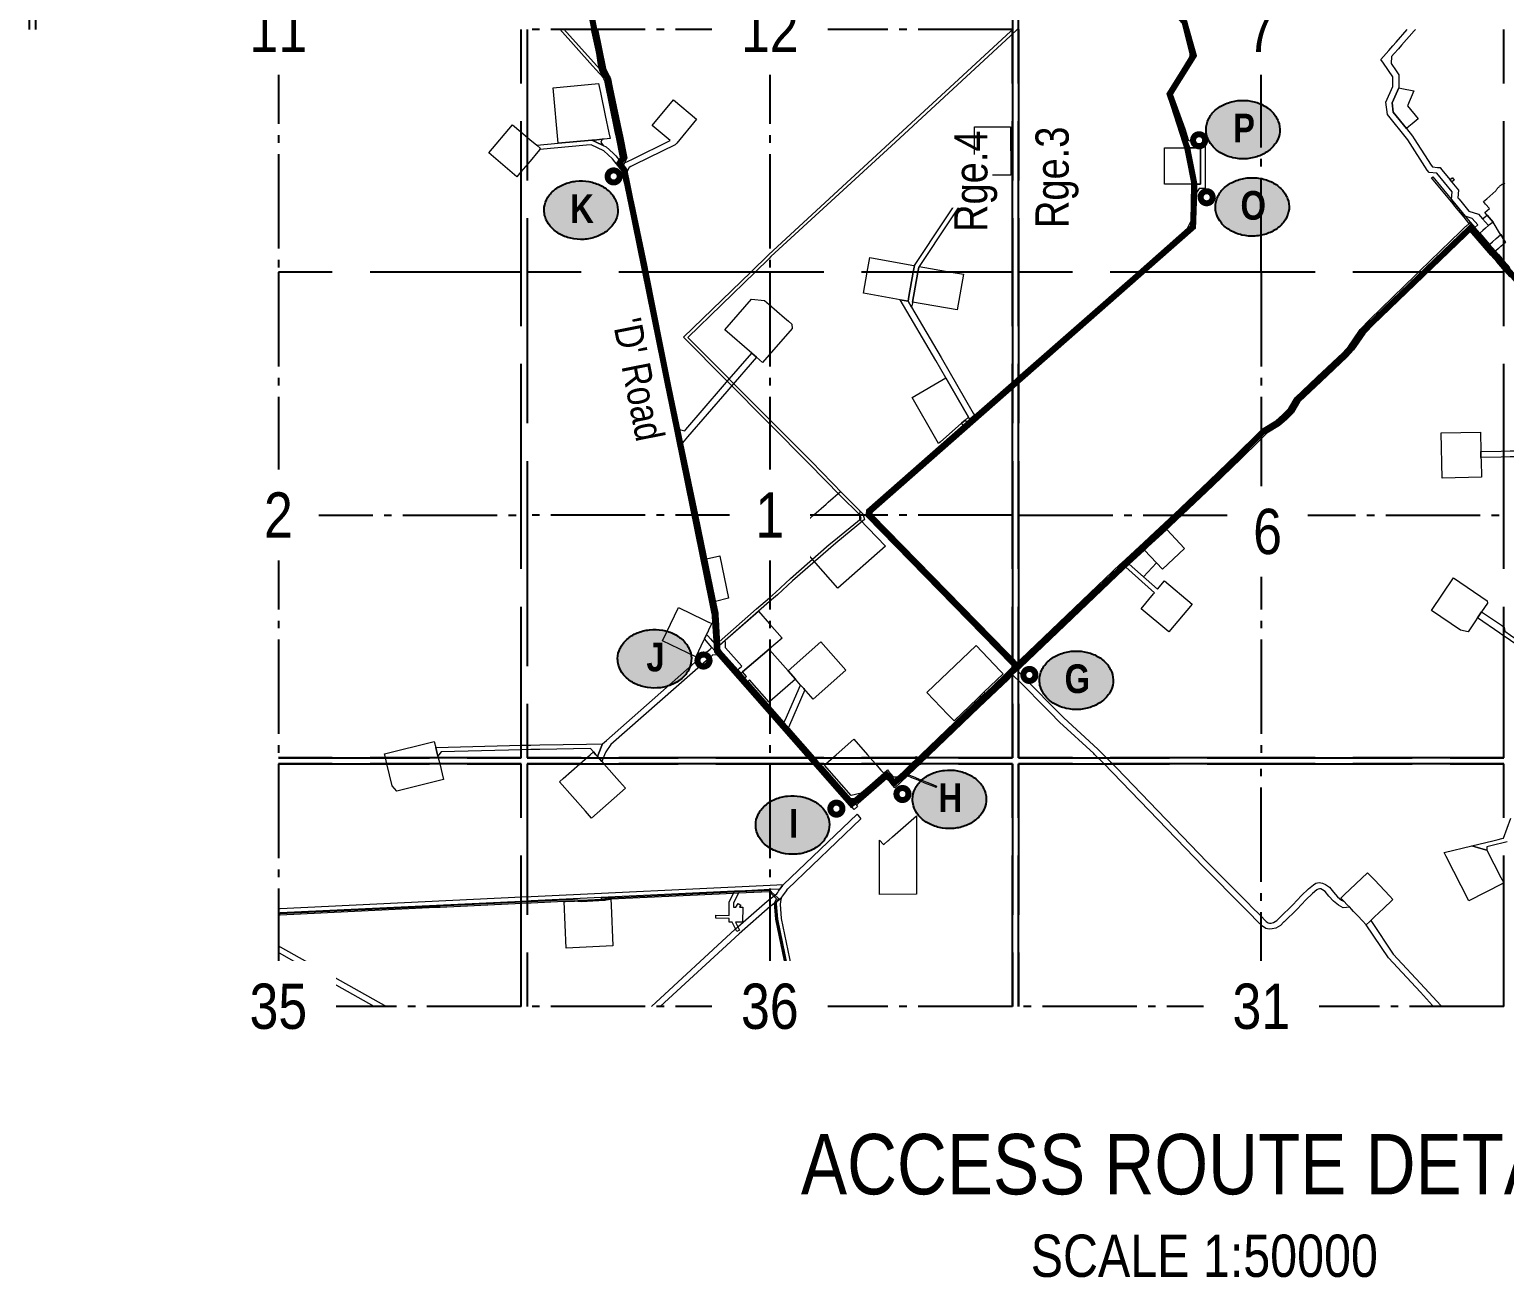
# Model space of a CAD drawing. Extents: x 399452 to 415540, y 6060435 to 6067869.
# Drawn here: x 409650.4 to 410138.8, y 6060748.9 to 6061162.1 of the extents above; entities that cross this region are included whole.
import ezdxf
from ezdxf.enums import TextEntityAlignment as Align

# ---------------------------------------------------------------- set-up
doc = ezdxf.new("R2010")
doc.units = 0
doc.header["$LTSCALE"] = 5
doc.linetypes.add('foc-QUARTERLINE', pattern=[33, 25, -3, 2, -3])
doc.linetypes.add('foc-UNSURVEYED', pattern=[12.5, 10, -2.5])
for name, color, linetype in [('33', 20, 'Continuous'), ('DETAIL-T', 7, 'Continuous'), ('L-QSEC', 8, 'foc-QUARTERLINE'), ('L-SEC', 7, 'Continuous'), ('L-USEC', 7, 'foc-UNSURVEYED'), ('P-PROPOSED', 10, 'Continuous'), ('S-7', 6, 'Continuous')]:
    doc.layers.add(name, color=color, linetype=linetype)
doc.layers.add('AS-ROUTEMAP', color=35, linetype='Continuous', lineweight=0)
doc.styles.add('100L', font='ARIALN.TTF', dxfattribs={"height": 11})
doc.styles.add('120', font='ARIALN.TTF', dxfattribs={"height": 13})
doc.styles.add('80CG', font='ARIALN.TTF', dxfattribs={"height": 10})
doc.styles.add('BOLD', font='ARIALNB.TTF')
doc.styles.add('TXT', font='ARIALN.TTF', dxfattribs={"height": 0.2})

# ---------------------------------------------------------------- blocks, each defined once
blk = doc.blocks.new('AA')
at = {"const_width": 4}
blk.add_lwpolyline([(-1, 0, 1), (1, 0, 1)], format="xyb", close=True, dxfattribs=at)
blk.add_circle((0, 0), 2)
blk = doc.blocks.new('Route_Letters')
h = blk.add_hatch(color=255)
h.dxf.hatch_style = 1
edge = h.paths.add_edge_path()
edge.add_ellipse((-0.12, 0.46), major_axis=(-11.97, 0), ratio=0.789318, start_angle=0, end_angle=360)
at = {"color": 5}
blk.add_open_spline([(-12.34, 0.46), (-12.34, -0.25), (-12.24, -0.97), (-11.72, -2.79), (-11.14, -3.88), (-9.56, -5.81), (-8.54, -6.66), (-6.22, -8.02), (-4.9, -8.54), (-2.12, -9.17), (-0.66, -9.3), (2.22, -9.13), (3.64, -8.84), (6.27, -7.89), (7.48, -7.22), (9.54, -5.6), (10.38, -4.64), (11.6, -2.54), (11.97, -1.4), (12.18, 0.91), (12.02, 2.08), (11.2, 4.3), (10.54, 5.35), (8.8, 7.2), (7.72, 7.99), (5.29, 9.24), (3.93, 9.68), (1.11, 10.18), (-0.35, 10.23), (-3.22, 9.91), (-4.61, 9.55), (-7.16, 8.47), (-8.32, 7.75), (-10.24, 6.02), (-11, 5.02), (-12.05, 2.86), (-12.32, 1.7), (-12.34, 0.52), (-12.34, 0.49), (-12.34, 0.46)], degree=3, knots=[0, 0, 0, 0, 0.219529, 0.219529, 0.575727, 0.575727, 0.931924, 0.931924, 1.288121, 1.288121, 1.644318, 1.644318, 2.000515, 2.000515, 2.356712, 2.356712, 2.712909, 2.712909, 3.069107, 3.069107, 3.425304, 3.425304, 3.781501, 3.781501, 4.137698, 4.137698, 4.493895, 4.493895, 4.850092, 4.850092, 5.20629, 5.20629, 5.562487, 5.562487, 5.918684, 5.918684, 6.274881, 6.274881, 6.283185, 6.283185, 6.283185, 6.283185], dxfattribs=at)
at = {"color": 14, "style": 'BOLD'}
blk.add_attdef('A', text='', height=9.5, dxfattribs=at).set_placement((0.22, 0.98), align=Align.MIDDLE)

msp = doc.modelspace()

# ---------------------------------------------------------------- linework, layer by layer
at = {"layer": 'AS-ROUTEMAP'}
msp.add_lwpolyline([(410033.541, 6061164.676), (410036.697, 6061153.468), (410036.74, 6061153.318), (410035.283, 6061151.006), (410034.756, 6061150.17), (410028.79, 6061140.702), (410032.945, 6061129.146), (410032.945, 6061129.146), (410034.039, 6061125.486), (410034.039, 6061125.486), (410032.048, 6061126.347), (410027.092, 6061140.82), (410033.383, 6061150.802), (410033.907, 6061151.634), (410034.67, 6061152.845), (410035.065, 6061155.577), (410032.633, 6061164.212)], dxfattribs=at)
at = {"layer": 'AS-ROUTEMAP', "flags": 128}
for points in [[(409827.364, 6061162.154), (409839.116, 6061149.017), (409839.232, 6061148.468), (409840.121, 6061146.671), (409840.401, 6061146.105), (409840.009, 6061146.542), (409839.974, 6061146.581), (409839.153, 6061147.498), (409838.042, 6061148.739), (409836.828, 6061150.095), (409826.03, 6061162.154)], [(409838.475, 6061162.153), (409841.136, 6061149.127), (409842.023, 6061147.335), (409842.768, 6061145.829), (409842.792, 6061145.712), (409843.37, 6061142.91), (409846.298, 6061128.733), (409846.701, 6061126.78), (409848.208, 6061119.481), (409847.447, 6061117.902), (409847.447, 6061117.902), (409847.056, 6061117.104), (409845.679, 6061118.838), (409846.113, 6061119.739), (409844.743, 6061126.377), (409844.341, 6061128.325), (409840.862, 6061145.172), (409840.602, 6061145.7), (409840.401, 6061146.105), (409840.121, 6061146.671), (409839.232, 6061148.468), (409838.902, 6061150.026), (409838.827, 6061150.38), (409838.2, 6061154.183), (409836.528, 6061162.153)], [(409977.582, 6061162.163), (409975.229, 6061159.988), (409937.109, 6061124.731), (409895.916, 6061086.872), (409895.263, 6061086.238), (409890.639, 6061081.754), (409868.35, 6061060.142), (409895.349, 6061033.032), (409909.32, 6061019.004), (409919.578, 6061008.494), (409926.402, 6061001.654), (409926.477, 6061001.353), (409926.855, 6060999.818), (409917.382, 6060992.054), (409903.007, 6060979.519), (409898.106, 6060974.907), (409895.447, 6060972.638), (409891.746, 6060969.482), (409878.845, 6060958.149), (409878.785, 6060959.371), (409891.085, 6060970.231), (409895.444, 6060973.95), (409897.44, 6060975.652), (409902.333, 6060980.258), (409915.223, 6060991.518), (409916.739, 6060992.819), (409925.734, 6061000.191), (409925.499, 6061001.145), (409925.29, 6061001.353), (409918.867, 6061007.792), (409908.608, 6061018.301), (409895.351, 6061031.613), (409866.927, 6061060.154), (409889.203, 6061081.754), (409895.231, 6061087.6), (409895.26, 6061087.627), (409975.227, 6061161.402), (409976.048, 6061162.159)], [(410109.308, 6061162.068), (410108.909, 6061161.618), (410104.711, 6061156.863), (410103.694, 6061155.711), (410102.338, 6061154.175), (410101.431, 6061153.148), (410101.286, 6061150.787), (410102.927, 6061148.387), (410103.836, 6061147.06), (410103.834, 6061142.775), (410101.617, 6061137.739), (410101.951, 6061134.689), (410106.33, 6061129.301), (410108.418, 6061126.732), (410108.957, 6061125.894), (410114.579, 6061117.168), (410114.951, 6061116.596), (410116.688, 6061116.428), (410117.485, 6061116.351), (410117.988, 6061115.741), (410120.795, 6061112.337), (410121.433, 6061111.567), (410123.622, 6061108.908), (410123.379, 6061106.375), (410123.71, 6061105.974), (410124.346, 6061105.203), (410127.013, 6061101.969), (410130.171, 6061100.946), (410131.523, 6061099.394), (410133.501, 6061097.124), (410132.523, 6061096.272), (410131.617, 6061095.483), (410130.639, 6061094.631), (410128.997, 6061096.514), (410129.977, 6061097.367), (410128.104, 6061099.517), (410125.842, 6061100.249), (410122.803, 6061103.932), (410122.167, 6061104.703), (410121.311, 6061105.741), (410121.554, 6061108.275), (410116.464, 6061114.449), (410113.935, 6061114.687), (410113.269, 6061115.496), (410106.799, 6061125.557), (410100.032, 6061133.884), (410099.575, 6061138.054), (410101.838, 6061143.196), (410101.842, 6061146.441), (410098.797, 6061150.884), (410097.911, 6061152.177), (410100.543, 6061155.159), (410101.899, 6061156.695), (410102.916, 6061157.847), (410106.642, 6061162.068)], [(410139.155, 6061091.561), (410137.591, 6061094.173), (410137.55, 6061094.24), (410135.119, 6061098.3), (410133.142, 6061100.57), (410132.323, 6061101.51), (410133.829, 6061102.822), (410132.591, 6061104.242), (410131.86, 6061105.082), (410132.929, 6061106.01), (410136.005, 6061108.692), (410136.099, 6061108.856), (410136.199, 6061109.017), (410136.304, 6061109.174), (410136.415, 6061109.327), (410136.531, 6061109.477), (410136.652, 6061109.622), (410136.778, 6061109.763), (410136.91, 6061109.899), (410137.045, 6061110.031), (410137.186, 6061110.158), (410137.33, 6061110.28), (410137.479, 6061110.396), (410137.516, 6061110.423), (410137.632, 6061110.508), (410137.789, 6061110.614), (410137.949, 6061110.714), (410138.113, 6061110.809), (410138.28, 6061110.898), (410138.45, 6061110.981), (410138.622, 6061111.058), (410138.798, 6061111.129), (410138.975, 6061111.194)], [(410140.596, 6061080.173), (410138.822, 6061082.207), (410137.573, 6061083.638), (410136.299, 6061085.099), (410135.314, 6061086.229), (410134.326, 6061087.356), (410127.341, 6061095.371), (410127.284, 6061095.323), (410126.617, 6061094.681), (410125.535, 6061093.639), (410118.997, 6061087.34), (410113.679, 6061082.136), (410110.749, 6061079.27), (410095.666, 6061064.597), (410092.582, 6061061.474), (410090.571, 6061058.497), (410088.791, 6061055.98), (410086.69, 6061053.653), (410078.096, 6061045.539), (410071.085, 6061038.889), (410068.996, 6061035.313), (410066.719, 6061033.071), (410064.336, 6061030.915), (410060.122, 6061028.37), (410057.589, 6061025.879), (410051.592, 6061019.979), (410042.302, 6061011.09), (410032.19, 6061001.51), (410024.414, 6060994.144), (410020.765, 6060990.767), (410014.575, 6060985.086), (410013.466, 6060984.068), (410013.096, 6060983.728), (410012.983, 6060983.624), (409978.619, 6060950.791), (409978.516, 6060950.692), (409977.506, 6060949.727), (409978.623, 6060948.597), (409988.402, 6060938.709), (409989.801, 6060937.295), (409992.883, 6060934.179), (410004.164, 6060923.783), (410005.908, 6060922.041), (410008.918, 6060919.034), (410010.443, 6060917.511), (410040.292, 6060886.528), (410054.004, 6060872.711), (410055.06, 6060871.647), (410057.899, 6060868.786), (410059.94, 6060866.729), (410060.62, 6060866.26), (410060.996, 6060866.18), (410061.559, 6060866.231), (410062.335, 6060866.445), (410063.432, 6060867.066), (410064.38, 6060868.008), (410068.732, 6060872.216), (410071.61, 6060875.335), (410073.884, 6060877.515), (410075.532, 6060878.913), (410076.396, 6060879.381), (410077.495, 6060879.614), (410078.601, 6060879.451), (410079.6, 6060879.014), (410080.853, 6060878.098), (410082.169, 6060876.404), (410083.524, 6060874.898), (410084.907, 6060873.842), (410085.73, 6060873.379), (410086.649, 6060872.409), (410087.569, 6060871.44), (410085.362, 6060871.292), (410083.805, 6060872.168), (410082.162, 6060873.423), (410080.635, 6060875.121), (410079.447, 6060876.65), (410078.598, 6060877.27), (410078.045, 6060877.513), (410077.559, 6060877.584), (410077.094, 6060877.485), (410076.666, 6060877.254), (410075.223, 6060876.03), (410073.037, 6060873.935), (410070.163, 6060870.818), (410065.854, 6060866.653), (410065.779, 6060866.581), (410064.651, 6060865.458), (410063.105, 6060864.584), (410061.918, 6060864.256), (410060.876, 6060864.162), (410059.814, 6060864.388), (410058.658, 6060865.185), (410057.904, 6060865.944), (410057.828, 6060866.015), (410053.656, 6060870.225), (410052.6, 6060871.289), (410039.113, 6060884.879), (410009.043, 6060916.085), (410006.097, 6060919.026), (410003.087, 6060922.033), (410002.781, 6060922.339), (409991.495, 6060932.74), (409988.356, 6060935.914), (409986.964, 6060937.321), (409978.628, 6060945.75), (409976.06, 6060948.346), (409975.609, 6060947.915), (409974.538, 6060946.891), (409964.912, 6060937.694), (409948.442, 6060921.957), (409945.286, 6060918.942), (409943.775, 6060917.498), (409938.817, 6060912.761), (409936.973, 6060910.998), (409935.654, 6060912.503), (409935.905, 6060912.744), (409937.006, 6060913.795), (409937.268, 6060914.046), (409937.584, 6060914.348), (409937.824, 6060914.577), (409938.107, 6060914.847), (409939.428, 6060916.11), (409942.393, 6060918.942), (409944.146, 6060920.617), (409944.507, 6060920.963), (409945.548, 6060921.957), (409965.35, 6060940.877), (409966.795, 6060942.258), (409973.157, 6060948.336), (409975.604, 6060950.675), (409976.124, 6060951.171), (409977.135, 6060952.138), (409978.614, 6060953.551), (410011.602, 6060985.069), (410011.971, 6060985.409), (410019.392, 6060992.221), (410023.048, 6060995.603), (410029.275, 6061001.502), (410040.923, 6061012.537), (410050.2, 6061021.414), (410057.583, 6061028.677), (410058.887, 6061029.96), (410063.137, 6061032.526), (410065.347, 6061034.525), (410067.404, 6061036.55), (410069.502, 6061040.143), (410076.722, 6061046.991), (410085.259, 6061055.051), (410087.227, 6061057.231), (410088.926, 6061059.634), (410091.03, 6061062.747), (410094.258, 6061066.016), (410109.353, 6061080.701), (410110.812, 6061082.128), (410117.604, 6061088.774), (410124.302, 6061095.227), (410125.388, 6061096.273), (410125.949, 6061096.813), (410126.123, 6061096.958), (410127.179, 6061097.838), (410127.563, 6061098.158), (410128.997, 6061096.514), (410128.997, 6061096.514), (410130.639, 6061094.631), (410133.866, 6061090.93), (410135.836, 6061088.671), (410136.821, 6061087.542), (410137.567, 6061086.687), (410137.806, 6061086.413), (410140.589, 6061083.221)], [(409856.305, 6060838.572), (409884.035, 6060864.15), (409884.192, 6060864.287), (409884.966, 6060864.968), (409894.675, 6060873.501), (409895.606, 6060874.223), (409897.819, 6060875.938), (409898.145, 6060876.36), (409898.408, 6060876.749), (409898.897, 6060877.473), (409899.722, 6060878.692), (409900.075, 6060879.029), (409924.408, 6060902.233), (409924.738, 6060901.857), (409925.723, 6060900.725), (409901.468, 6060877.596), (409901.257, 6060877.394), (409900.901, 6060876.868), (409899.765, 6060875.188), (409899.443, 6060874.771), (409899.245, 6060874.514), (409897.515, 6060873.173), (409895.94, 6060871.952), (409895.61, 6060871.662), (409885.344, 6060862.639), (409859.252, 6060838.572)], [(410139.685, 6060893.071), (410137.983, 6060892.658), (410136.123, 6060892.206), (410134.361, 6060891.776), (410132.993, 6060891.446), (410132.996, 6060890.403), (410130.995, 6060890.955), (410127.987, 6060891.788), (410134.995, 6060893.471), (410136.752, 6060893.893), (410137.98, 6060894.188), (410138.509, 6060894.315), (410140.981, 6060900.946)], [(409732.781, 6060871.047), (409733.327, 6060871.073), (409813.459, 6060874.896), (409816.474, 6060875.04), (409895.599, 6060878.816), (409900.075, 6060879.029), (409899.722, 6060878.692), (409898.897, 6060877.473), (409895.601, 6060877.316), (409885.545, 6060876.835), (409883.824, 6060876.753), (409816.476, 6060873.54), (409813.461, 6060873.396), (409733.329, 6060869.573), (409732.781, 6060869.547)], [(409732.781, 6060869.347), (409733.329, 6060869.373), (409784.876, 6060871.831), (409786.374, 6060871.902), (409813.461, 6060873.196), (409816.476, 6060873.34), (409827.355, 6060873.859), (409830.809, 6060874.024), (409833.111, 6060873.785), (409839.846, 6060874.115), (409840.754, 6060874.16), (409841.333, 6060874.41), (409841.638, 6060874.542), (409842.763, 6060874.594), (409883.72, 6060876.548), (409885.441, 6060876.63), (409895.367, 6060877.104), (409895.473, 6060877.102), (409895.602, 6060876.981), (409895.749, 6060876.843), (409895.971, 6060876.633), (409896.014, 6060876.591), (409897.211, 6060875.466), (409898.196, 6060874.539), (409898.384, 6060874.362), (409897.989, 6060873.54), (409897.619, 6060872.772), (409897.637, 6060872.553), (409898.047, 6060867.539), (409903.761, 6060840.125), (409904.173, 6060839.623), (409904.393, 6060838.572)], [(409903.882, 6060838.572), (409903.709, 6060839.401), (409903.297, 6060839.904), (409897.551, 6060867.468), (409897.111, 6060872.861), (409897.775, 6060874.249), (409897.448, 6060874.557), (409896.811, 6060875.157), (409895.603, 6060876.294), (409895.338, 6060876.543), (409895.278, 6060876.6), (409885.182, 6060876.118), (409883.46, 6060876.035), (409842.949, 6060874.102), (409842.849, 6060874.097), (409842.106, 6060874.062), (409841.748, 6060874.044), (409840.869, 6060873.665), (409833.097, 6060873.285), (409830.802, 6060873.523), (409827.878, 6060873.383), (409827.379, 6060873.359), (409816.477, 6060872.84), (409813.462, 6060872.696), (409786.397, 6060871.403), (409784.9, 6060871.331), (409733.33, 6060868.872), (409732.781, 6060868.846)], [(409903.882, 6060838.572), (409897.818, 6060867.504), (409897.399, 6060872.618), (409897.515, 6060873.173), (409899.245, 6060874.514), (409899.443, 6060874.771), (409899.213, 6060873.983), (409898.911, 6060872.518), (409899.304, 6060867.719), (409905.414, 6060838.572)], [(410115.345, 6060838.572), (410115.019, 6060838.932), (410111.018, 6060843.363), (410100.418, 6060854.734), (410093.049, 6060865.663), (410094.222, 6060866.776), (410094.519, 6060867.058), (410094.742, 6060866.728), (410101.991, 6060855.976), (410112.491, 6060844.715), (410117.706, 6060838.939), (410118.038, 6060838.572)], [(409732.781, 6060858.707), (409733.343, 6060858.391), (409768.629, 6060838.572)], [(409764.547, 6060838.572), (409746.813, 6060848.533), (409742.461, 6060850.978), (409733.346, 6060856.097), (409732.781, 6060856.415)], [(409732.781, 6060851.947), (409733.352, 6060851.89), (409742.461, 6060850.978), (409746.813, 6060848.533), (409733.354, 6060849.881), (409732.781, 6060849.938)]]:
    msp.add_lwpolyline(points, dxfattribs=at)
for points in [[(409836.646, 6061125.403), (409825.411, 6061124.386), (409823.743, 6061142.796), (409838.829, 6061144.163), (409839.445, 6061141.214), (409841.041, 6061133.579), (409842.234, 6061127.885), (409842.64, 6061125.945), (409840.636, 6061125.764), (409840.057, 6061125.711), (409837.363, 6061125.468), (409836.646, 6061125.403)], [(410108.827, 6061141.722), (410106.666, 6061136.809), (410110.206, 6061132.453), (410108.251, 6061130.863), (410107.154, 6061129.971), (410106.33, 6061129.301), (410101.951, 6061134.689), (410101.617, 6061137.739), (410103.834, 6061142.775), (410104.833, 6061142.564), (410108.827, 6061141.722)], [(409848.927, 6061116.401), (409848.212, 6061114.937), (409848.039, 6061115.762), (409848.008, 6061115.911), (409847.054, 6061117.105), (409847.447, 6061117.902), (409848.662, 6061118.497), (409850.008, 6061119.157), (409862.56, 6061125.311), (409856.576, 6061130.328), (409863.641, 6061138.753), (409871.299, 6061132.331), (409864.695, 6061124.454), (409864.235, 6061123.906), (409850.846, 6061117.342), (409849.499, 6061116.682), (409848.927, 6061116.401)], [(409813.112, 6061114.91), (409811.77, 6061113.322), (409802.457, 6061121.194), (409810.33, 6061130.507), (409813.093, 6061128.17), (409816.112, 6061125.618), (409818.328, 6061123.745), (409819.642, 6061122.634), (409819.391, 6061122.337), (409818.748, 6061121.576), (409816.122, 6061118.471), (409813.112, 6061114.91)], [(409963.912, 6061113.816), (409963.319, 6061113.815), (409963.318, 6061114.727), (409963.293, 6061127.893), (409963.289, 6061129.802), (409964.011, 6061129.803), (409975.283, 6061129.825), (409975.312, 6061113.838), (409965.123, 6061113.819), (409963.912, 6061113.816)], [(409840.385, 6061123.642), (409837.756, 6061124.88), (409837.363, 6061125.468), (409840.057, 6061125.711), (409839.617, 6061124.792), (409840.385, 6061123.642)], [(410039.699, 6061111.934), (410039.699, 6061110.135), (410039.7, 6061109.39), (410037.729, 6061109.387), (410036.598, 6061107.774), (410036.609, 6061108.284), (410036.659, 6061110.786), (410036.661, 6061110.884), (410038.2, 6061110.886), (410038.197, 6061122.859), (410033.646, 6061122.855), (410032.274, 6061125.854), (410032.108, 6061126.216), (410032.048, 6061126.347), (410036.65, 6061124.357), (410039.695, 6061124.359), (410039.699, 6061111.934)], [(410038.197, 6061122.859), (410038.2, 6061110.886), (410036.661, 6061110.884), (410036.257, 6061110.883), (410035.16, 6061110.879), (410034.857, 6061110.881), (410034.326, 6061110.878), (410026.23, 6061110.867), (410026.215, 6061122.85), (410031.46, 6061122.854), (410031.997, 6061122.855), (410032.46, 6061122.855), (410033.646, 6061122.855), (410038.197, 6061122.859)], [(409977.135, 6060952.138), (409976.124, 6060951.171), (409975.774, 6060951.529), (409975.603, 6060951.704), (409927.549, 6061000.801), (409927.571, 6061001.353), (409927.636, 6061003.082), (409959.582, 6061031.098), (409960.709, 6061032.086), (409961.788, 6061033.033), (409963.319, 6061034.376), (409964.085, 6061035.048), (409964.849, 6061035.718), (409975.435, 6061045.003), (409975.96, 6061045.464), (409978.445, 6061047.643), (410017.472, 6061081.87), (410033.866, 6061096.249), (410035.015, 6061098.735), (410035.256, 6061110.58), (410035.16, 6061110.879), (410036.257, 6061110.883), (410036.661, 6061110.884), (410036.659, 6061110.786), (410036.609, 6061108.284), (410036.371, 6061096.585), (410019.601, 6061081.876), (409978.449, 6061045.785), (409975.438, 6061043.145), (409950.974, 6061021.688), (409929.011, 6061002.427), (409928.972, 6061001.353), (409949.397, 6060980.479), (409975.599, 6060953.707), (409976.786, 6060952.495), (409977.135, 6060952.138)], [(409942.77, 6061071.622), (409942.504, 6061070.102), (409941.308, 6061072.137), (409941.578, 6061073.653), (409943.018, 6061081.754), (409943.298, 6061083.329), (409943.407, 6061083.941), (409963.319, 6061113.815), (409963.912, 6061113.816), (409965.123, 6061113.819), (409944.985, 6061083.607), (409944.828, 6061083.372), (409944.545, 6061081.754), (409942.805, 6061071.817), (409942.77, 6061071.622)], [(410120.164, 6061107.13), (410121.311, 6061105.741), (410122.167, 6061104.703), (410122.803, 6061103.932), (410125.842, 6061100.249), (410127.457, 6061098.279), (410127.563, 6061098.158), (410127.179, 6061097.838), (410127.076, 6061097.957), (410125.457, 6061099.931), (410122.419, 6061103.615), (410121.783, 6061104.386), (410114.689, 6061112.987), (410115.075, 6061113.305), (410120.164, 6061107.13)], [(410122.17, 6061112.238), (410121.402, 6061111.604), (410120.794, 6061112.337), (410120.764, 6061112.374), (410121.535, 6061113.009), (410121.564, 6061112.974), (410122.17, 6061112.238)], [(410135.119, 6061098.3), (410133.501, 6061097.124), (410131.523, 6061099.394), (410133.142, 6061100.57), (410135.119, 6061098.3)], [(410135.91, 6061088.735), (410135.836, 6061088.671), (410133.866, 6061090.93), (410133.924, 6061090.981), (410134.842, 6061091.78), (410136.064, 6061092.844), (410137.551, 6061094.138), (410137.591, 6061094.173), (410139.153, 6061091.56), (410137.628, 6061090.231), (410137.559, 6061090.171), (410136.81, 6061089.519), (410135.91, 6061088.735)], [(409941.578, 6061073.653), (409941.308, 6061072.137), (409938.72, 6061072.598), (409926.551, 6061074.762), (409927.795, 6061081.754), (409928.651, 6061086.565), (409942.616, 6061084.082), (409943.407, 6061083.941), (409943.298, 6061083.329), (409943.018, 6061081.754), (409941.578, 6061073.653)], [(409959.636, 6061081.043), (409957.569, 6061069.233), (409942.805, 6061071.817), (409944.545, 6061081.754), (409944.828, 6061083.372), (409944.985, 6061083.607), (409955.57, 6061081.754), (409959.636, 6061081.043)], [(409895.314, 6061054.327), (409893.115, 6061051.789), (409891.076, 6061053.556), (409889.566, 6061054.864), (409880.619, 6061062.614), (409889.453, 6061072.808), (409893.767, 6061072.376), (409895.287, 6061071.059), (409900.434, 6061066.6), (409901.748, 6061065.461), (409902.83, 6061064.524), (409902.931, 6061063.12), (409895.314, 6061054.327)], [(409963.319, 6061034.376), (409961.788, 6061033.033), (409961.38, 6061033.738), (409953.87, 6061046.717), (409950.559, 6061052.44), (409938.72, 6061072.598), (409941.308, 6061072.137), (409942.504, 6061070.102), (409952.285, 6061053.446), (409962.911, 6061035.082), (409963.319, 6061034.376)], [(410137.709, 6061020.467), (410131.05, 6061020.312), (410131.004, 6061022.31), (410137.705, 6061022.465), (410140.719, 6061022.535), (410142.722, 6061022.582), (410152.996, 6061033.561), (410152.73, 6061045.07), (410153.319, 6061045.584), (410154.89, 6061046.954), (410162.476, 6061053.569), (410163.226, 6061054.225), (410164.54, 6061052.718), (410164.355, 6061052.556), (410163.789, 6061052.063), (410160.182, 6061048.91), (410154.749, 6061044.18), (410154.804, 6061041.836), (410155.013, 6061032.792), (410143.608, 6061020.603), (410140.724, 6061020.536), (410137.709, 6061020.467)], [(409951.947, 6061025.466), (409951.43, 6061025.012), (409950.516, 6061026.592), (409942.633, 6061040.22), (409953.87, 6061046.717), (409961.38, 6061033.738), (409960.181, 6061032.688), (409959.054, 6061031.699), (409951.947, 6061025.466)], [(409960.709, 6061032.087), (409959.582, 6061031.098), (409959.054, 6061031.699), (409960.181, 6061032.688), (409960.709, 6061032.087)], [(410131.2, 6061013.82), (410118.214, 6061013.519), (410117.867, 6061028.503), (410130.853, 6061028.804), (410131.004, 6061022.31), (410131.05, 6061020.312), (410131.073, 6061019.327), (410131.2, 6061013.82)], [(409933.896, 6060991.03), (409918.06, 6060977.065), (409908.301, 6060988.131), (409907.637, 6060988.885), (409902.549, 6060994.654), (409910.147, 6061001.353), (409914.146, 6061004.88), (409914.895, 6061005.541), (409918.961, 6061009.127), (409919.578, 6061008.494), (409925.323, 6061002.736), (409925.27, 6061001.353), (409925.215, 6060999.9), (409933.896, 6060991.03)], [(410019.635, 6060989.73), (410020.765, 6060990.767), (410024.414, 6060994.144), (410026.961, 6060996.556), (410032.817, 6060990.287), (410025.572, 6060983.377), (410023.631, 6060985.454), (410019.635, 6060989.73)], [(410023.632, 6060985.453), (410019.298, 6060980.848), (410014.575, 6060985.086), (410019.635, 6060989.73), (410023.632, 6060985.453)], [(409877.51, 6060972.71), (409877.474, 6060972.883), (409877.229, 6060974.063), (409874.583, 6060986.778), (409878.971, 6060987.766), (409878.984, 6060987.702), (409881.876, 6060973.807), (409877.51, 6060972.71)], [(410014.575, 6060985.086), (410023.879, 6060976.737), (410026.195, 6060979.494), (410035.376, 6060971.782), (410027.665, 6060962.601), (410018.483, 6060970.313), (410022.593, 6060975.206), (410022.915, 6060975.589), (410013.466, 6060984.068), (410014.575, 6060985.086)], [(410129.213, 6060966.314), (410126.757, 6060962.683), (410124.292, 6060963.149), (410114.623, 6060969.726), (410121.933, 6060980.472), (410133.091, 6060972.882), (410133.222, 6060972.187), (410131.255, 6060969.295), (410129.849, 6060967.228), (410129.79, 6060967.134), (410129.213, 6060966.314)], [(409873.57, 6060959.723), (409870.983, 6060954.377), (409860.007, 6060959.689), (409865.319, 6060970.665), (409873.731, 6060966.594), (409875.269, 6060965.85), (409875.362, 6060965.805), (409876.293, 6060965.352), (409876.214, 6060965.186), (409875.386, 6060963.474), (409874.955, 6060962.582), (409874.931, 6060962.534), (409874.576, 6060961.801), (409873.867, 6060960.337), (409873.639, 6060959.865), (409873.57, 6060959.723)], [(409886.497, 6060949.431), (409885.9, 6060948.898), (409885.476, 6060949.38), (409884.898, 6060950.039), (409885.496, 6060950.572), (409886.259, 6060951.244), (409880.897, 6060957.355), (409880.819, 6060958.93), (409880.774, 6060959.844), (409891.751, 6060969.481), (409895.458, 6060965.282), (409899.659, 6060960.514), (409895.472, 6060956.988), (409895.336, 6060956.873), (409886.497, 6060949.431)], [(410140.85, 6060961.559), (410152.434, 6060953.68), (410154.726, 6060953.859), (410152.532, 6060951.8), (410150.051, 6060953.488), (410140.854, 6060959.743), (410138.114, 6060961.606), (410137.835, 6060961.796), (410137.286, 6060962.17), (410129.849, 6060967.228), (410131.255, 6060969.295), (410137.828, 6060964.823), (410138.691, 6060964.236), (410138.958, 6060962.846), (410140.85, 6060961.559)], [(409924.543, 6060904.863), (409923.416, 6060903.875), (409911.868, 6060917.034), (409910.879, 6060918.161), (409910.193, 6060918.942), (409909.89, 6060919.288), (409907.547, 6060921.958), (409895.506, 6060935.679), (409882.321, 6060950.703), (409880.343, 6060952.957), (409878.691, 6060954.84), (409878.593, 6060954.953), (409877.741, 6060955.923), (409877.44, 6060956.266), (409876.382, 6060957.472), (409875.112, 6060958.918), (409873.867, 6060960.337), (409874.576, 6060961.801), (409874.992, 6060961.327), (409875.913, 6060960.278), (409876.583, 6060959.514), (409877.318, 6060958.676), (409878.244, 6060957.622), (409878.907, 6060956.866), (409879.253, 6060956.471), (409884.899, 6060950.038), (409885.899, 6060948.898), (409887.257, 6060947.351), (409888.246, 6060946.224), (409895.503, 6060937.955), (409900.067, 6060932.754), (409901.374, 6060931.265), (409901.519, 6060931.099), (409901.883, 6060930.685), (409901.928, 6060930.633), (409902.436, 6060930.054), (409909.542, 6060921.957), (409911.017, 6060920.276), (409912.006, 6060919.149), (409912.187, 6060918.942), (409912.649, 6060918.416), (409912.996, 6060918.021), (409922.235, 6060907.492), (409924.213, 6060905.239), (409924.543, 6060904.863)], [(409920.717, 6060949.929), (409909.848, 6060940.342), (409907.535, 6060942.965), (409907.161, 6060943.389), (409907.025, 6060943.544), (409906.76, 6060943.843), (409905.715, 6060945.026), (409904.077, 6060946.921), (409901.583, 6060949.712), (409912.452, 6060959.299), (409920.717, 6060949.929)], [(409877.741, 6060955.923), (409878.691, 6060954.84), (409878.105, 6060954.877), (409876.574, 6060954.976), (409876.504, 6060954.914), (409875.29, 6060953.843), (409842.936, 6060925.308), (409841.236, 6060922.932), (409840.831, 6060921.957), (409839.902, 6060919.721), (409838.431, 6060921.39), (409838.665, 6060921.957), (409840.179, 6060925.592), (409841.443, 6060926.656), (409874.58, 6060955.882), (409875.794, 6060956.953), (409876.382, 6060957.472), (409877.44, 6060956.266), (409877.741, 6060955.923)], [(409904.077, 6060946.921), (409895.5, 6060939.587), (409895.291, 6060939.408), (409888.851, 6060946.748), (409888.246, 6060946.224), (409887.257, 6060947.351), (409887.859, 6060947.878), (409886.497, 6060949.431), (409895.336, 6060956.873), (409895.472, 6060956.717), (409901.583, 6060949.712), (409904.077, 6060946.921)], [(409964.353, 6060940.615), (409956.548, 6060933.158), (409955.513, 6060934.241), (409954.478, 6060935.325), (409947.573, 6060942.554), (409963.835, 6060958.093), (409971.774, 6060949.781), (409972.811, 6060948.698), (409966.45, 6060942.619), (409965.005, 6060941.238), (409964.353, 6060940.615)], [(409902.039, 6060931.718), (409901.685, 6060930.91), (409901.528, 6060931.088), (409901.374, 6060931.265), (409900.22, 6060932.579), (409900.576, 6060933.386), (409905.714, 6060945.025), (409906.76, 6060943.843), (409907.025, 6060943.544), (409907.156, 6060943.395), (409902.039, 6060931.718)], [(409966.795, 6060942.258), (409965.35, 6060940.877), (409965.005, 6060941.238), (409966.45, 6060942.619), (409966.795, 6060942.258)], [(409787.502, 6060913.721), (409771.968, 6060909.914), (409770.521, 6060911.618), (409768.732, 6060918.914), (409767.993, 6060921.928), (409767.902, 6060922.299), (409784.408, 6060926.342), (409784.883, 6060924.401), (409785.387, 6060922.348), (409785.487, 6060921.94), (409785.606, 6060921.454), (409785.629, 6060921.359), (409786.226, 6060918.925), (409787.502, 6060913.721)], [(409840.179, 6060925.592), (409838.665, 6060921.957), (409838.431, 6060921.39), (409837.929, 6060921.957), (409837.108, 6060922.887), (409836.13, 6060923.994), (409819.416, 6060923.738), (409816.403, 6060923.667), (409813.388, 6060923.596), (409786.728, 6060922.965), (409785.967, 6060921.94), (409785.606, 6060921.454), (409785.487, 6060921.94), (409785.387, 6060922.348), (409784.883, 6060924.401), (409813.386, 6060925.092), (409816.401, 6060925.165), (409819.387, 6060925.237), (409834.828, 6060925.462), (409840.179, 6060925.592)], [(409925.76, 6060909.255), (409922.498, 6060908.405), (409913.597, 6060918.548), (409914.047, 6060918.942), (409917.483, 6060921.957), (409923.366, 6060927.119), (409927.895, 6060921.957), (409930.54, 6060918.942), (409932.353, 6060916.877), (409933.261, 6060915.837), (409925.76, 6060909.255)], [(409847.706, 6060910.91), (409836.461, 6060900.992), (409834.459, 6060903.224), (409825.86, 6060912.972), (409825.995, 6060913.09), (409827.121, 6060914.083), (409832.634, 6060918.942), (409836.054, 6060921.957), (409837.108, 6060922.887), (409837.929, 6060921.957), (409838.431, 6060921.39), (409839.902, 6060919.721), (409840.589, 6060918.942), (409845.704, 6060913.142), (409847.706, 6060910.91)], [(409944.507, 6060920.962), (409944.146, 6060920.617), (409943.801, 6060920.978), (409944.162, 6060921.324), (409944.507, 6060920.962)], [(409937.584, 6060914.348), (409937.268, 6060914.046), (409937.006, 6060913.795), (409935.905, 6060912.744), (409935.654, 6060912.503), (409934.608, 6060913.695), (409934.278, 6060914.071), (409924.814, 6060905.766), (409924.213, 6060905.239), (409922.235, 6060907.492), (409923.365, 6060907.417), (409923.644, 6060907.399), (409925.76, 6060909.255), (409933.26, 6060915.836), (409934.471, 6060916.899), (409934.792, 6060916.53), (409936.443, 6060914.64), (409937.133, 6060914.608), (409937.627, 6060914.586), (409937.824, 6060914.577), (409937.584, 6060914.348)], [(409950.784, 6060911.545), (409950.596, 6060911.082), (409949.3, 6060911.608), (409947.429, 6060912.366), (409944.607, 6060913.51), (409942.545, 6060914.352), (409941.103, 6060914.945), (409941.499, 6060915.324), (409942.976, 6060914.72), (409944.795, 6060913.974), (409947.564, 6060912.857), (409949.488, 6060912.071), (409950.784, 6060911.545)], [(409944.095, 6060875.739), (409931.901, 6060875.729), (409931.893, 6060890.707), (409931.891, 6060893.706), (409933.207, 6060892.206), (409933.413, 6060892.387), (409934.655, 6060893.477), (409934.916, 6060893.706), (409936.158, 6060894.795), (409944.081, 6060901.746), (409944.087, 6060890.72), (409944.095, 6060875.739)], [(410138.012, 6060879.22), (410126.986, 6060873.592), (410119.523, 6060888.214), (410118.822, 6060889.587), (410127.987, 6060891.788), (410130.995, 6060890.955), (410132.996, 6060890.403), (410137.652, 6060881.281), (410138.009, 6060880.579), (410138.561, 6060879.499), (410138.012, 6060879.22)], [(410094.222, 6060866.776), (410093.049, 6060865.663), (410091.778, 6060867.003), (410090.212, 6060868.654), (410088.853, 6060870.087), (410088.124, 6060870.855), (410087.569, 6060871.44), (410086.649, 6060872.409), (410085.73, 6060873.379), (410084.657, 6060874.51), (410085.744, 6060875.542), (410093.503, 6060882.902), (410095.776, 6060880.506), (410100.865, 6060875.144), (410101.896, 6060874.056), (410098.499, 6060870.833), (410097.594, 6060869.976), (410097.295, 6060869.692), (410095.667, 6060868.148), (410094.519, 6060867.058), (410094.222, 6060866.776)], [(409883.552, 6060871.499), (409884.317, 6060871.497), (409885.098, 6060872.714), (409885.939, 6060872.174), (409885.503, 6060871.495), (409886.55, 6060871.502), (409886.54, 6060866.504), (409884.169, 6060866.509), (409884.966, 6060864.968), (409885.509, 6060863.916), (409884.621, 6060863.457), (409884.192, 6060864.287), (409883.043, 6060866.511), (409882.042, 6060866.513), (409882.045, 6060867.679), (409877.608, 6060867.887), (409877.655, 6060868.886), (409882.047, 6060868.68), (409882.052, 6060871.502), (409882.056, 6060873.258), (409883.46, 6060876.035), (409883.824, 6060876.753), (409885.545, 6060876.835), (409885.182, 6060876.118), (409883.554, 6060872.899), (409883.552, 6060871.499)], [(409843.59, 6060858.628), (409828.12, 6060857.887), (409827.379, 6060873.359), (409827.878, 6060873.383), (409830.802, 6060873.522), (409839.854, 6060873.954), (409841.351, 6060874.026), (409841.747, 6060874.044), (409842.106, 6060874.062), (409842.849, 6060874.097), (409842.852, 6060874.024), (409842.941, 6060872.169), (409843.59, 6060858.628)], [(409841.351, 6060874.026), (409839.854, 6060873.954), (409839.846, 6060874.115), (409839.821, 6060874.653), (409841.318, 6060874.724), (409841.333, 6060874.41), (409841.351, 6060874.026)]]:
    msp.add_lwpolyline(points, close=True, dxfattribs=at)
at = {"layer": 'L-QSEC', "color": 253, "ltscale": 0.25}
for p, q in [((409732.781, 6061162.068), (409732.781, 6061081.697)), ((409895.533, 6061162.068), (409815.162, 6061162.068)), ((409975.905, 6061162.068), (409895.533, 6061162.068)), ((409895.533, 6061162.068), (409895.533, 6061081.697)), ((410058.286, 6061081.697), (410058.287, 6061162.069)), ((409732.781, 6061081.697), (409732.781, 6061001.325)), ((409895.533, 6061081.697), (409895.533, 6061001.325)), ((410058.287, 6061081.697), (410058.287, 6061001.325)), ((409732.781, 6061001.325), (409732.781, 6060920.953)), ((409732.781, 6061001.325), (409813.152, 6061001.325)), ((409895.533, 6061001.325), (409815.162, 6061001.325)), ((409895.533, 6061001.325), (409895.533, 6060920.953)), ((409975.905, 6061001.325), (409895.533, 6061001.325)), ((409977.915, 6061001.325), (410058.287, 6061001.325)), ((410058.287, 6061001.325), (410138.658, 6061001.325)), ((410058.287, 6061001.325), (410058.287, 6060920.953)), ((409732.781, 6060918.943), (409732.781, 6060838.572)), ((409895.533, 6060918.943), (409895.533, 6060838.572)), ((410058.287, 6060838.572), (410058.287, 6060918.943)), ((409813.152, 6060838.572), (409732.781, 6060838.572)), ((409895.533, 6060838.572), (409815.162, 6060838.572)), ((409975.905, 6060838.572), (409895.533, 6060838.572)), ((410058.287, 6060838.572), (409977.915, 6060838.572)), ((410138.658, 6060838.572), (410058.287, 6060838.572))]:
    msp.add_line(p, q, dxfattribs=at)
at = {"layer": 'L-SEC', "flags": 128}
for points in [[(409975.905, 6061242.44), (409975.905, 6061162.068)], [(409977.915, 6061162.068), (409977.915, 6061242.44)]]:
    msp.add_lwpolyline(points, dxfattribs=at)
at = {"layer": 'L-USEC', "color": 253}
for p, q in [((409650.368, 6061162.068), (409650.368, 6061242.471)), ((409652.378, 6061242.471), (409652.378, 6061162.068)), ((409813.152, 6061081.697), (409813.152, 6061162.068)), ((409815.162, 6061162.068), (409815.162, 6061081.697)), ((410138.658, 6061081.697), (410138.658, 6061162.068)), ((409813.152, 6061081.697), (409732.781, 6061081.697)), ((409813.152, 6061001.325), (409813.152, 6061081.697)), ((409815.162, 6061081.697), (409815.162, 6061001.325)), ((409895.533, 6061081.697), (409815.162, 6061081.697)), ((409975.905, 6061081.697), (409895.533, 6061081.697)), ((410058.287, 6061081.697), (409977.915, 6061081.697)), ((410138.658, 6061081.697), (410058.287, 6061081.697)), ((410138.658, 6061001.325), (410138.658, 6061081.697)), ((409813.152, 6060920.953), (409813.152, 6061001.325)), ((409815.162, 6061001.325), (409815.162, 6060920.953)), ((410138.658, 6060920.953), (410138.658, 6061001.325)), ((409813.152, 6060838.572), (409813.152, 6060918.943)), ((409815.162, 6060918.943), (409815.162, 6060838.572)), ((410138.658, 6060838.572), (410138.658, 6060918.943))]:
    msp.add_line(p, q, dxfattribs=at)
at = {"layer": 'L-USEC'}
for p, q in [((409975.905, 6061081.697), (409975.905, 6061162.068)), ((409975.905, 6061162.068), (409975.905, 6061081.697)), ((409975.905, 6061162.068), (409975.905, 6061081.697)), ((409975.905, 6061081.697), (409975.905, 6061162.068)), ((409977.915, 6061081.697), (409977.915, 6061162.068)), ((409977.915, 6061162.068), (409977.915, 6061081.697)), ((409977.915, 6061162.068), (409977.915, 6061081.697)), ((409977.915, 6061081.697), (409977.915, 6061162.068)), ((409975.905, 6061001.325), (409975.905, 6061081.697)), ((409975.905, 6061081.697), (409975.905, 6061001.325)), ((409975.905, 6061081.697), (409975.905, 6061001.325)), ((409975.905, 6061001.325), (409975.905, 6061081.697)), ((409977.915, 6061001.325), (409977.915, 6061081.697)), ((409977.915, 6061081.697), (409977.915, 6061001.325)), ((409977.915, 6061081.697), (409977.915, 6061001.325)), ((409977.915, 6061001.325), (409977.915, 6061081.697)), ((409975.905, 6060920.953), (409975.905, 6061001.325)), ((409975.905, 6061001.325), (409975.905, 6060920.953)), ((409975.905, 6061001.325), (409975.905, 6060920.953)), ((409975.905, 6060920.953), (409975.905, 6061001.325)), ((409977.915, 6060920.953), (409977.915, 6061001.325)), ((409977.915, 6061001.325), (409977.915, 6060920.953)), ((409977.915, 6061001.325), (409977.915, 6060920.953)), ((409977.915, 6060920.953), (409977.915, 6061001.325)), ((409813.152, 6060920.953), (409732.781, 6060920.953)), ((409732.781, 6060920.953), (409813.152, 6060920.953)), ((409895.533, 6060920.953), (409815.162, 6060920.953)), ((409815.162, 6060920.953), (409895.533, 6060920.953)), ((409975.905, 6060920.953), (409895.533, 6060920.953)), ((409895.533, 6060920.953), (409975.905, 6060920.953)), ((410058.287, 6060920.953), (409977.915, 6060920.953)), ((409977.915, 6060920.953), (410058.287, 6060920.953)), ((410138.658, 6060920.953), (410058.287, 6060920.953)), ((410058.287, 6060920.953), (410138.658, 6060920.953)), ((409813.152, 6060918.943), (409732.781, 6060918.943)), ((409732.781, 6060918.943), (409813.152, 6060918.943)), ((409895.533, 6060918.943), (409815.162, 6060918.943)), ((409815.162, 6060918.943), (409895.533, 6060918.943)), ((409975.905, 6060918.943), (409895.533, 6060918.943)), ((409895.533, 6060918.943), (409975.905, 6060918.943)), ((409975.905, 6060838.572), (409975.905, 6060918.943)), ((409975.905, 6060918.943), (409975.905, 6060838.572)), ((409975.905, 6060918.943), (409975.905, 6060838.572)), ((409975.905, 6060838.572), (409975.905, 6060918.943)), ((409977.915, 6060838.572), (409977.915, 6060918.943)), ((409977.915, 6060918.943), (409977.915, 6060838.572)), ((409977.915, 6060918.943), (409977.915, 6060838.572)), ((410058.287, 6060918.943), (409977.915, 6060918.943)), ((409977.915, 6060918.943), (410058.287, 6060918.943)), ((409977.915, 6060838.572), (409977.915, 6060918.943)), ((410138.658, 6060918.943), (410058.287, 6060918.943)), ((410058.287, 6060918.943), (410138.658, 6060918.943))]:
    msp.add_line(p, q, dxfattribs=at)
at = {"layer": 'P-PROPOSED', "color": 90, "flags": 128}
for points, const_width in [([(409977.269, 6060951.451), (409928.643, 6061001.146), (409928.643, 6061002.597), (410035.697, 6061096.678), (410036.165, 6061109.833), (410036.165, 6061110.749), (410033.754, 6061122.955), (410033.393, 6061123.935), (410028.005, 6061140.691), (410035.693, 6061153.252), (410032.885, 6061164.449), (410026.525, 6061171.974), (410011.387, 6061190.2), (410013.123, 6061191.953), (410001.875, 6061205.046), (409999.699, 6061203.072), (409983.019, 6061221.834), (409983.716, 6061225.345), (409989.678, 6061230.948), (409994.112, 6061234.329), (409994.274, 6061234.652), (409994.222, 6061235.65), (410001.646, 6061236.04)], 1.999), ([(409940.844, 6060916.223), (410043.798, 6061013.948), (410058.899, 6061028.951), (410063.066, 6061031.165), (410068.12, 6061035.695), (410070.277, 6061039.424), (410086.915, 6061055.17), (410091.407, 6061061.628), (410127.727, 6061096.506), (410331.787, 6060861.547)], 1.998)]:
    msp.add_lwpolyline(points, dxfattribs=dict(at, const_width=const_width))

# ---------------------------------------------------------------- block references
at = {"xscale": 0.9988142995850777, "yscale": 0.9988142995850777, "zscale": 0.9988142995850777}
for p, values in [((410052.338, 6061128.464), {'A': 'P'}), ((409833.116, 6061101.791), {'A': 'K'}), ((410055.407, 6061102.868), {'A': 'O'}), ((409857.47, 6060953.259), {'A': 'J'}), ((409997.151, 6060946.146), {'A': 'G'}), ((409955.124, 6060906.722), {'A': 'H'}), ((409903.175, 6060898.217), {'A': 'I'})]:
    msp.add_blockref('Route_Letters', p, dxfattribs=at).add_auto_attribs(values)
for p in [(410037.694, 6061125.397), (409843.814, 6061113.426), (410040.199, 6061106.536), (409873.575, 6060953.142), (409981.494, 6060948.369), (409939.467, 6060908.946), (409917.585, 6060904.102)]:
    msp.add_blockref('AA', p, dxfattribs=at)

# ---------------------------------------------------------------- texts
at = {"style": '100L'}
msp.add_text('Rge.3', height=10.987, rotation=89.99996, dxfattribs=at).set_placement((409994.501, 6061113.132), align=Align.CENTER)
at = {"layer": '33', "insert": (409856.737, 6061047.131), "char_height": 9.4887, "width": 50.92978, "attachment_point": 2, "rotation": 281.19429, "style": 'TXT', "bg_fill": 3, "box_fill_scale": 1.15, "bg_fill_color": 256, "bg_fill_true_color": 256, "bg_fill_transparency": 0}
msp.add_mtext("'D' Road", dxfattribs=at)
at = {"layer": 'DETAIL-T', "color": 3, "insert": (410039.423, 6060772.632), "char_height": 19.99184, "width": 266.54414, "attachment_point": 5, "style": '80CG'}
msp.add_mtext('\\pxqc;ACCESS ROUTE DETAIL\\P{\\H0.7x;SCALE 1:50000}', dxfattribs=at)

# ---------------------------------------------------------------- next in the draw order: linework, layer by layer
at = {"layer": 'AS-ROUTEMAP', "flags": 128}
for points in [[(409837.756, 6061124.88), (409840.385, 6061123.642), (409841.36, 6061123.183), (409843.658, 6061121.081), (409844.524, 6061120.289), (409844.961, 6061119.741), (409845.679, 6061118.838), (409847.054, 6061117.105), (409848.008, 6061115.911), (409848.039, 6061115.762), (409848.212, 6061114.937), (409848.815, 6061112.059), (409848.979, 6061111.277), (409849.082, 6061110.787), (409850.085, 6061106.001), (409850.392, 6061104.534), (409854.691, 6061084.021), (409855.143, 6061081.753), (409862.58, 6061044.454), (409871.55, 6061001.353), (409874.337, 6060987.958), (409877.229, 6060974.063), (409878.326, 6060968.788), (409878.367, 6060967.954), (409878.425, 6060966.767), (409878.845, 6060958.149), (409878.907, 6060956.866), (409878.244, 6060957.622), (409877.318, 6060958.676), (409877.256, 6060959.96), (409876.975, 6060965.73), (409876.917, 6060966.917), (409876.835, 6060968.598), (409870.018, 6061001.353), (409861.111, 6061044.155), (409853.615, 6061081.753), (409853.224, 6061083.71), (409848.925, 6061104.227), (409848.618, 6061105.695), (409847.615, 6061110.479), (409847.512, 6061110.97), (409847.348, 6061111.752), (409846.648, 6061115.093), (409846.614, 6061115.256), (409845.644, 6061116.475), (409844.258, 6061118.216), (409843.425, 6061119.264), (409840.516, 6061121.924), (409836.376, 6061123.874), (409834.829, 6061123.734), (409819.391, 6061122.337), (409819.642, 6061122.634), (409818.328, 6061123.745), (409825.411, 6061124.386), (409836.646, 6061125.403), (409837.756, 6061124.88)], [(409881.247, 6061042.21), (409868.235, 6061027.192), (409866.572, 6061025.273), (409865.652, 6061029.689), (409867.367, 6061029.243), (409867.725, 6061029.655), (409879.914, 6061043.723), (409880.574, 6061044.485), (409889.566, 6061054.864), (409891.076, 6061053.556), (409881.907, 6061042.972), (409881.247, 6061042.21)]]:
    msp.add_lwpolyline(points, close=True, dxfattribs=at)
at = {"layer": 'P-PROPOSED', "color": 90, "const_width": 1.999, "flags": 128}
msp.add_lwpolyline([(409809.529, 6061205.223), (409831.136, 6061193.655), (409839.993, 6061149.046), (409841.862, 6061146.041), (409847.058, 6061119.648), (409845.661, 6061117.707), (409847.391, 6061115.536), (409877.222, 6060968.48), (409877.99, 6060957.32), (409878.071, 6060956.224), (409922.589, 6060905.592), (409934.173, 6060915.375), (409936.788, 6060912.65), (409940.844, 6060916.223)], dxfattribs=at)

# ---------------------------------------------------------------- next in the draw order: texts
at = {"insert": (409956.602, 6061111.855), "char_height": 10.987, "width": 14.21711, "attachment_point": 2, "rotation": 89.99996, "style": '100L', "bg_fill": 3, "box_fill_scale": 1.15, "bg_fill_color": 256, "bg_fill_true_color": 256, "bg_fill_transparency": 0}
msp.add_mtext('Rge.4', dxfattribs=at)
at = {"layer": 'S-7', "attachment_point": 5, "style": '120', "bg_fill": 3, "box_fill_scale": 1.5, "bg_fill_color": 256}
for s, insert, char_height, width, bg_fill_transparency in [('11', (409732.781, 6061162.068), 14.9822, 23.28069, 132), ('7', (410058.287, 6061162.069), 14.982, 11.64034, 3997695), ('2', (409732.781, 6061001.325), 14.982, 11.64034, 127), ('6', (410060.369, 6060995.775), 14.982, 11.64034, 3932172), ('35', (409732.781, 6060838.572), 14.9822, 23.28069, 152), ('36', (409895.533, 6060838.572), 14.9822, 23.28069, 157), ('31', (410058.287, 6060838.572), 14.9822, 23.28069, 13369376)]:
    msp.add_mtext(s, dxfattribs=dict(at, insert=insert, char_height=char_height, width=width, bg_fill_transparency=bg_fill_transparency))

# ---------------------------------------------------------------- next in the draw order: texts
for s, insert, char_height, width, bg_fill_transparency in [('12', (409895.533, 6061162.068), 14.9822, 23.28069, 177), ('1', (409895.533, 6061001.325), 14.982, 11.64034, 182)]:
    msp.add_mtext(s, dxfattribs=dict(at, insert=insert, char_height=char_height, width=width, bg_fill_transparency=bg_fill_transparency))

doc.saveas('drawing.dxf')
